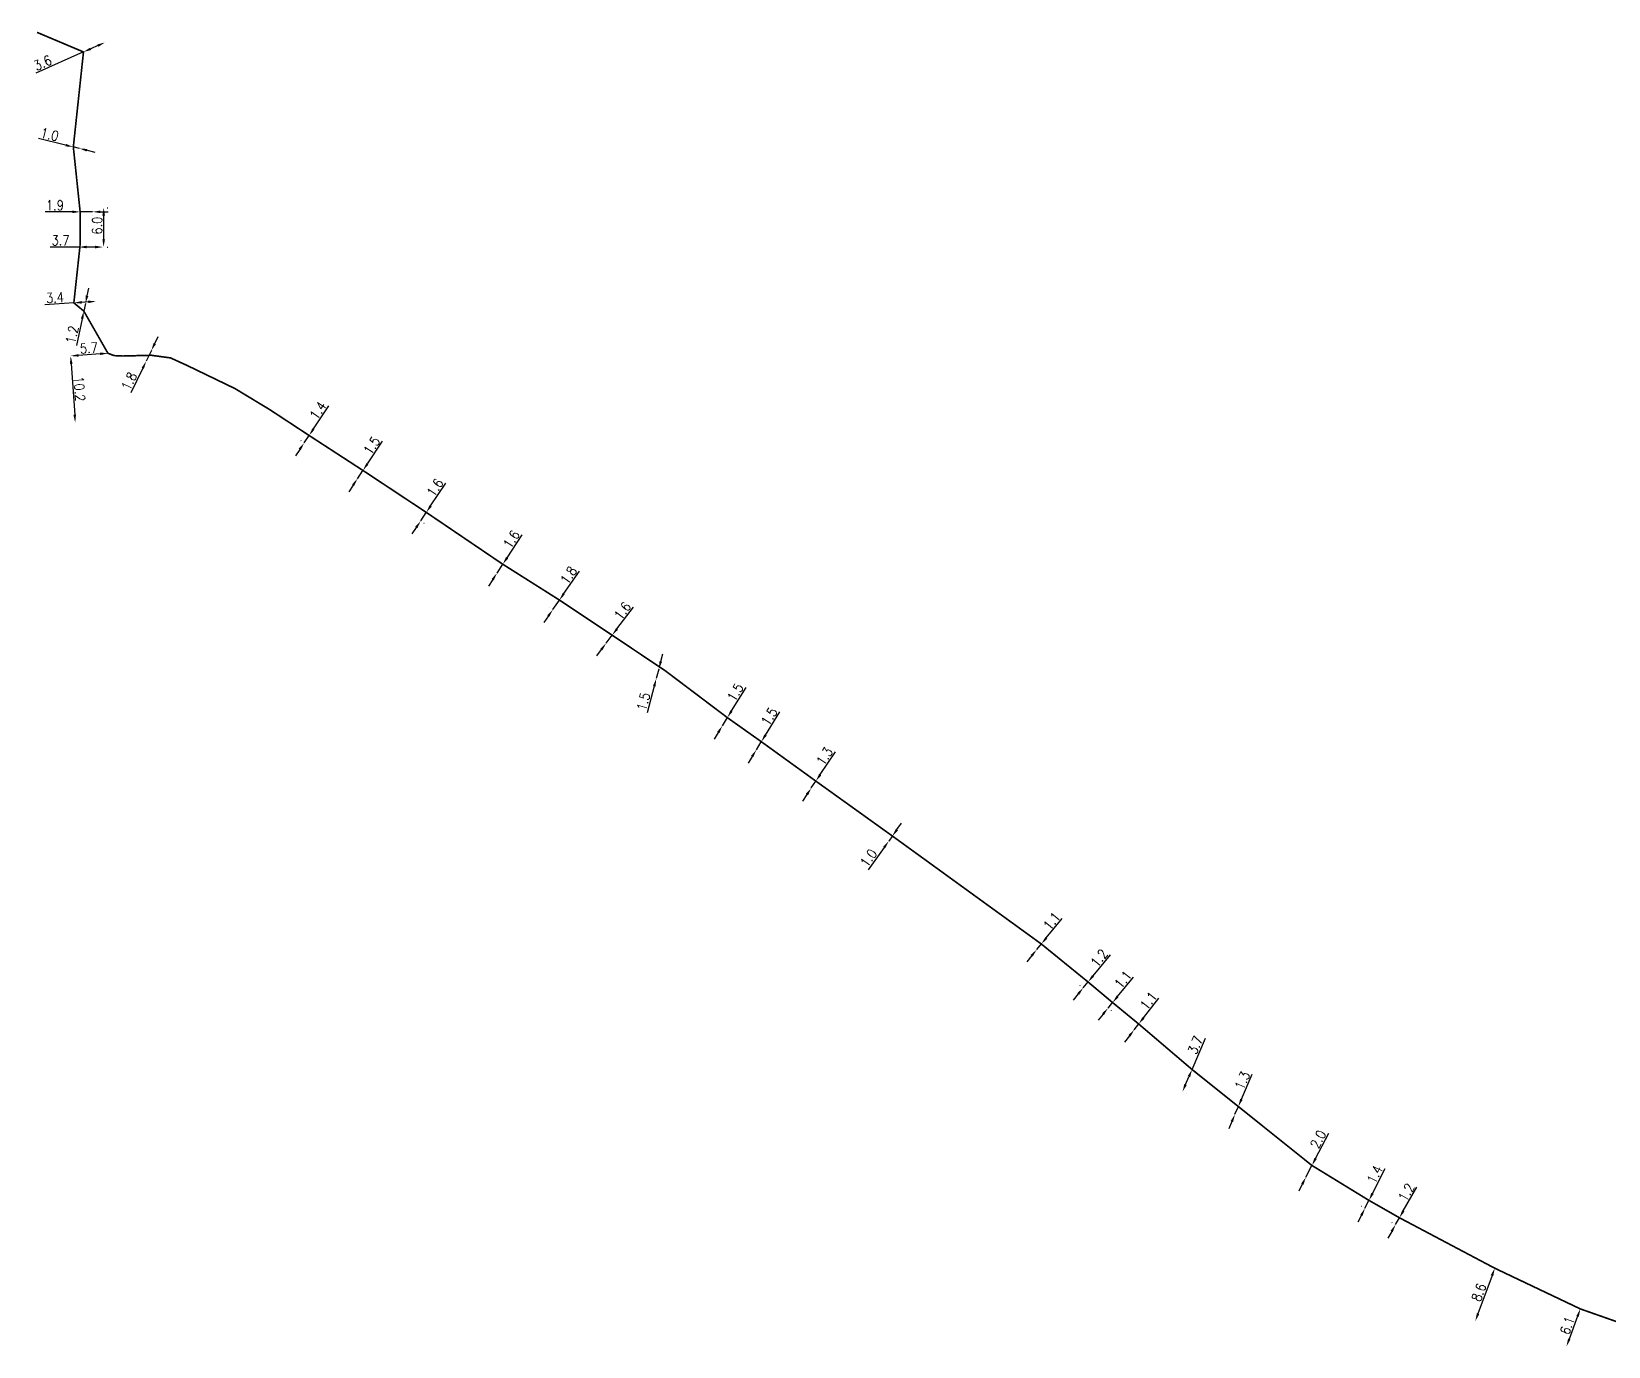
# Model space of a CAD drawing. Header units: millimetres. Extents: x 168049 to 169000, y 126646 to 127000.
# Drawn here: x 168049 to 168289.7, y 126799.5 to 127000.1 of the extents above; entities that cross this region are included whole.
import ezdxf

# ---------------------------------------------------------------- set-up
doc = ezdxf.new("R2010")
doc.units = ezdxf.units.MM
doc.linetypes.add('O_GAINE', pattern=[2000, 1000, 1000])
doc.layers.get('DEFPOINTS').update_dxf_attribs({"linetype": 'CONTINUOUS'})
doc.layers.add('O_100', color=6, linetype='O_GAINE')
doc.styles.get("Standard").update_dxf_attribs({"font": 'romans.shx', "width": 0.85})
doc.dimstyles.get("Standard").update_dxf_attribs({"dimtxt": 1.5, "dimasz": 1.2, "dimexe": 0.625, "dimexo": 0.625, "dimgap": 0.25, "dimtad": 1, "dimdec": 1, "dimzin": 0, "dimdsep": 46, "dimtxsty": 'Standard', "dimcen": -0.5, "dimadec": 0, "dimazin": 0, "dimtfac": 1, "dimtdec": 1, "dimtmove": 0, "dimatfit": 3, "dimfxl": 1, "dimtolj": 1, "dimtzin": 0, "dimarcsym": 0})

# ---------------------------------------------------------------- blocks, each defined once
blk = doc.blocks.new('*D69')
at = {"layer": 'DEFPOINTS', "color": 0, "linetype": 'Continuous'}
for p in [(168056.9, 126997.01), (168060.19, 126998.46), (168060.19, 126998.46)]:
    blk.add_point(p, dxfattribs=at)
at = {"layer": 'O_100', "color": 0, "linetype": 'Continuous', "lineweight": -2}
for p, q in [((168056.9, 126997.01), (168049.62, 126993.78)), ((168059.1, 126997.98), (168058, 126997.49))]:
    blk.add_line(p, q, dxfattribs=at)
at = {"layer": 'O_100', "color": 0, "linetype": 'Continuous'}
for points in [[(168057.92, 126997.67), (168058.08, 126997.31), (168056.9, 126997.01)], [(168059.02, 126998.16), (168059.18, 126997.8), (168060.19, 126998.46)]]:
    blk.add_solid(points, dxfattribs=at)
at = {"layer": 'O_100', "color": 0, "linetype": 'Continuous', "insert": (168050.67, 126995.34), "char_height": 1.5, "attachment_point": 5, "rotation": 23.9034}
blk.add_mtext('\\A1;3.6', dxfattribs=at)
blk = doc.blocks.new('*D70')
at = {"layer": 'DEFPOINTS', "color": 0, "linetype": 'Continuous'}
for p in [(168055.35, 126982.51), (168056.27, 126982.29), (168056.27, 126982.29)]:
    blk.add_point(p, dxfattribs=at)
at = {"layer": 'O_100', "color": 0, "linetype": 'Continuous', "lineweight": -2}
for p, q in [((168054.18, 126982.79), (168050.05, 126983.79)), ((168056.27, 126982.29), (168055.35, 126982.51)), ((168057.44, 126982), (168058.61, 126981.72))]:
    blk.add_line(p, q, dxfattribs=at)
at = {"layer": 'O_100', "color": 0, "linetype": 'Continuous'}
for points in [[(168054.23, 126982.98), (168054.14, 126982.6), (168055.35, 126982.51)], [(168057.49, 126982.2), (168057.39, 126981.81), (168056.27, 126982.29)]]:
    blk.add_solid(points, dxfattribs=at)
at = {"layer": 'O_100', "color": 0, "linetype": 'Continuous', "insert": (168051.74, 126984.41), "char_height": 1.5, "attachment_point": 5, "rotation": 346.4265}
blk.add_mtext('\\A1;1.0', dxfattribs=at)
blk = doc.blocks.new('*D71')
at = {"layer": 'DEFPOINTS', "color": 0, "linetype": 'Continuous'}
for p in [(168056.39, 126972.61), (168058.29, 126972.61), (168058.29, 126972.61)]:
    blk.add_point(p, dxfattribs=at)
at = {"layer": 'O_100', "color": 0, "linetype": 'Continuous', "lineweight": -2}
for p, q in [((168055.19, 126972.61), (168051.06, 126972.62)), ((168058.29, 126972.61), (168056.39, 126972.61)), ((168059.49, 126972.61), (168060.69, 126972.61)), ((168056.39, 126971.99), (168056.39, 126971.99)), ((168058.29, 126971.99), (168058.29, 126971.99))]:
    blk.add_line(p, q, dxfattribs=at)
at = {"layer": 'O_100', "color": 0, "linetype": 'Continuous'}
for points in [[(168055.19, 126972.81), (168055.19, 126972.41), (168056.39, 126972.61)], [(168059.49, 126972.81), (168059.49, 126972.41), (168058.29, 126972.61)]]:
    blk.add_solid(points, dxfattribs=at)
at = {"layer": 'O_100', "color": 0, "linetype": 'Continuous', "insert": (168052.53, 126973.62), "char_height": 1.5, "attachment_point": 5, "rotation": 359.9783}
blk.add_mtext('\\A1;1.9', dxfattribs=at)
blk = doc.blocks.new('*D72')
at = {"layer": 'DEFPOINTS', "color": 0, "linetype": 'Continuous'}
for p in [(168059.88, 126973.24), (168059.88, 126967.24), (168059.97, 126967.24)]:
    blk.add_point(p, dxfattribs=at)
at = {"layer": 'O_100', "color": 0, "linetype": 'Continuous', "lineweight": -2}
for p, q in [((168060.51, 126973.23), (168060.6, 126973.23)), ((168059.98, 126972.04), (168059.98, 126968.44)), ((168060.51, 126967.23), (168060.6, 126967.23))]:
    blk.add_line(p, q, dxfattribs=at)
at = {"layer": 'O_100', "color": 0, "linetype": 'Continuous'}
for points in [[(168059.78, 126972.04), (168060.18, 126972.04), (168059.98, 126973.24)], [(168059.78, 126968.44), (168060.18, 126968.44), (168059.97, 126967.24)]]:
    blk.add_solid(points, dxfattribs=at)
at = {"layer": 'O_100', "color": 0, "linetype": 'Continuous', "insert": (168058.98, 126970.51), "char_height": 1.5, "attachment_point": 5, "rotation": 89.9783}
blk.add_mtext('\\A1;6.0', dxfattribs=at)
blk = doc.blocks.new('*D73')
at = {"layer": 'DEFPOINTS', "color": 0, "linetype": 'Continuous'}
for p in [(168056.18, 126967.24), (168059.88, 126967.24), (168059.88, 126967.24)]:
    blk.add_point(p, dxfattribs=at)
at = {"layer": 'O_100', "color": 0, "linetype": 'Continuous', "lineweight": -2}
for p, q in [((168056.18, 126967.24), (168051.81, 126967.24)), ((168058.68, 126967.24), (168057.38, 126967.24))]:
    blk.add_line(p, q, dxfattribs=at)
at = {"layer": 'O_100', "color": 0, "linetype": 'Continuous'}
for points in [[(168057.38, 126967.44), (168057.38, 126967.04), (168056.18, 126967.24)], [(168058.68, 126967.44), (168058.68, 126967.04), (168059.88, 126967.24)]]:
    blk.add_solid(points, dxfattribs=at)
at = {"layer": 'O_100', "color": 0, "linetype": 'Continuous', "insert": (168053.4, 126968.24), "char_height": 1.5, "attachment_point": 5, "rotation": 359.9783}
blk.add_mtext('\\A1;3.7', dxfattribs=at)
blk = doc.blocks.new('*D74')
at = {"layer": 'DEFPOINTS', "color": 0, "linetype": 'Continuous'}
for p in [(168067.26, 126951.44), (168066.47, 126949.82), (168066.47, 126949.82)]:
    blk.add_point(p, dxfattribs=at)
at = {"layer": 'O_100', "color": 0, "linetype": 'Continuous', "lineweight": -2}
for p, q in [((168067.78, 126952.52), (168068.31, 126953.6)), ((168067.26, 126951.44), (168066.47, 126949.82)), ((168065.95, 126948.74), (168064.12, 126944.98))]:
    blk.add_line(p, q, dxfattribs=at)
at = {"layer": 'O_100', "color": 0, "linetype": 'Continuous'}
for points in [[(168067.6, 126952.61), (168067.96, 126952.43), (168067.26, 126951.44)], [(168065.77, 126948.83), (168066.13, 126948.66), (168066.47, 126949.82)]]:
    blk.add_solid(points, dxfattribs=at)
at = {"layer": 'O_100', "color": 0, "linetype": 'Continuous', "insert": (168063.87, 126946.76), "char_height": 1.5, "attachment_point": 5, "rotation": 64.0699}
blk.add_mtext('\\A1;1.8', dxfattribs=at)
blk = doc.blocks.new('*D75')
at = {"layer": 'DEFPOINTS', "color": 0, "linetype": 'Continuous'}
for p in [(168055.43, 126958.72), (168058.82, 126958.95), (168058.82, 126958.95)]:
    blk.add_point(p, dxfattribs=at)
at = {"layer": 'O_100', "color": 0, "linetype": 'Continuous', "lineweight": -2}
for p, q in [((168055.43, 126958.72), (168051, 126958.41)), ((168057.62, 126958.87), (168056.62, 126958.8))]:
    blk.add_line(p, q, dxfattribs=at)
at = {"layer": 'O_100', "color": 0, "linetype": 'Continuous'}
for points in [[(168056.61, 126959), (168056.64, 126958.6), (168055.43, 126958.72)], [(168057.61, 126959.07), (168057.63, 126958.67), (168058.82, 126958.95)]]:
    blk.add_solid(points, dxfattribs=at)
at = {"layer": 'O_100', "color": 0, "linetype": 'Continuous', "insert": (168052.55, 126959.52), "char_height": 1.5, "attachment_point": 5, "rotation": 3.901}
blk.add_mtext('\\A1;3.4', dxfattribs=at)
blk = doc.blocks.new('*D76')
at = {"layer": 'DEFPOINTS', "color": 0, "linetype": 'Continuous'}
for p in [(168057.2, 126958.63), (168057.2, 126958.63), (168056.95, 126957.46)]:
    blk.add_point(p, dxfattribs=at)
at = {"layer": 'O_100', "color": 0, "linetype": 'Continuous', "lineweight": -2}
for p, q in [((168057.45, 126959.81), (168057.7, 126960.98)), ((168057.2, 126958.63), (168056.95, 126957.46)), ((168056.7, 126956.29), (168055.82, 126952.19))]:
    blk.add_line(p, q, dxfattribs=at)
at = {"layer": 'O_100', "color": 0, "linetype": 'Continuous'}
for points in [[(168057.25, 126959.85), (168057.65, 126959.77), (168057.2, 126958.63)], [(168056.5, 126956.33), (168056.89, 126956.24), (168056.95, 126957.46)]]:
    blk.add_solid(points, dxfattribs=at)
at = {"layer": 'O_100', "color": 0, "linetype": 'Continuous', "insert": (168055.16, 126953.86), "char_height": 1.5, "attachment_point": 5, "rotation": 77.9325}
blk.add_mtext('\\A1;1.2', dxfattribs=at)
blk = doc.blocks.new('*D77')
at = {"layer": 'DEFPOINTS', "color": 0, "linetype": 'Continuous'}
for p in [(168054.94, 126950.62), (168054.94, 126950.62), (168060.63, 126951.03)]:
    blk.add_point(p, dxfattribs=at)
at = {"layer": 'O_100', "color": 0, "linetype": 'Continuous', "lineweight": -2}
blk.add_line((168059.43, 126950.94), (168056.14, 126950.71), dxfattribs=at)
at = {"layer": 'O_100', "color": 0, "linetype": 'Continuous'}
for points in [[(168056.13, 126950.91), (168056.16, 126950.51), (168054.94, 126950.62)], [(168059.42, 126951.14), (168059.45, 126950.74), (168060.63, 126951.03)]]:
    blk.add_solid(points, dxfattribs=at)
at = {"layer": 'O_100', "color": 0, "linetype": 'Continuous', "insert": (168057.72, 126951.82), "char_height": 1.5, "attachment_point": 5, "rotation": 4.057}
blk.add_mtext('\\A1;5.7', dxfattribs=at)
blk = doc.blocks.new('*D78')
at = {"layer": 'DEFPOINTS', "color": 0, "linetype": 'Continuous'}
for p in [(168054.94, 126950.62), (168055.64, 126940.45), (168055.64, 126940.45)]:
    blk.add_point(p, dxfattribs=at)
at = {"layer": 'O_100', "color": 0, "linetype": 'Continuous', "lineweight": -2}
blk.add_line((168055.03, 126949.42), (168055.56, 126941.64), dxfattribs=at)
at = {"layer": 'O_100', "color": 0, "linetype": 'Continuous'}
for points in [[(168055.23, 126949.44), (168054.83, 126949.41), (168054.94, 126950.62)], [(168055.76, 126941.66), (168055.36, 126941.63), (168055.64, 126940.45)]]:
    blk.add_solid(points, dxfattribs=at)
at = {"layer": 'O_100', "color": 0, "linetype": 'Continuous', "insert": (168056.29, 126945.6), "char_height": 1.5, "attachment_point": 5, "rotation": 273.9307}
blk.add_mtext('\\A1;10.2', dxfattribs=at)
blk = doc.blocks.new('*D79')
at = {"layer": 'DEFPOINTS', "color": 0, "linetype": 'Continuous'}
for p in [(168091.41, 126938.43), (168090.59, 126937.36), (168090.66, 126937.31)]:
    blk.add_point(p, dxfattribs=at)
at = {"layer": 'O_100', "color": 0, "linetype": 'Continuous', "lineweight": -2}
for p, q in [((168092.01, 126939.48), (168094.37, 126943.01)), ((168090.59, 126937.36), (168091.34, 126938.48)), ((168090.89, 126938.78), (168090.82, 126938.83)), ((168089.92, 126936.36), (168089.25, 126935.37)), ((168090.14, 126937.66), (168090.07, 126937.71))]:
    blk.add_line(p, q, dxfattribs=at)
at = {"layer": 'O_100', "color": 0, "linetype": 'Continuous'}
for points in [[(168091.84, 126939.59), (168092.17, 126939.37), (168091.34, 126938.48)], [(168089.75, 126936.48), (168090.08, 126936.25), (168090.59, 126937.36)]]:
    blk.add_solid(points, dxfattribs=at)
at = {"layer": 'O_100', "color": 0, "linetype": 'Continuous', "insert": (168092.69, 126942.3), "char_height": 1.5, "attachment_point": 5, "rotation": 56.1551}
blk.add_mtext('\\A1;1.4', dxfattribs=at)
blk = doc.blocks.new('*D80')
at = {"layer": 'DEFPOINTS', "color": 0, "linetype": 'Continuous'}
for p in [(168098.72, 126931.89), (168098.73, 126931.89), (168099.56, 126933.13)]:
    blk.add_point(p, dxfattribs=at)
at = {"layer": 'O_100', "color": 0, "linetype": 'Continuous', "lineweight": -2}
for p, q in [((168100.23, 126934.13), (168102.56, 126937.61)), ((168098.21, 126932.24), (168098.2, 126932.24)), ((168098.72, 126931.89), (168099.56, 126933.14)), ((168099.04, 126933.48), (168099.04, 126933.48)), ((168098.05, 126930.9), (168097.38, 126929.9))]:
    blk.add_line(p, q, dxfattribs=at)
at = {"layer": 'O_100', "color": 0, "linetype": 'Continuous'}
for points in [[(168100.06, 126934.24), (168100.39, 126934.02), (168099.56, 126933.14)], [(168097.88, 126931.01), (168098.21, 126930.78), (168098.72, 126931.89)]]:
    blk.add_solid(points, dxfattribs=at)
at = {"layer": 'O_100', "color": 0, "linetype": 'Continuous', "insert": (168100.9, 126936.93), "char_height": 1.5, "attachment_point": 5, "rotation": 56.0745}
blk.add_mtext('\\A1;1.5', dxfattribs=at)
blk = doc.blocks.new('*D81')
at = {"layer": 'DEFPOINTS', "color": 0, "linetype": 'Continuous'}
for p in [(168109.2, 126926.76), (168108.34, 126925.47), (168108.37, 126925.45)]:
    blk.add_point(p, dxfattribs=at)
at = {"layer": 'O_100', "color": 0, "linetype": 'Continuous', "lineweight": -2}
for p, q in [((168109.89, 126927.74), (168112.21, 126931.22)), ((168108.37, 126925.45), (168109.23, 126926.74)), ((168109.72, 126926.41), (168109.75, 126926.39)), ((168107.7, 126924.45), (168107.04, 126923.45)), ((168108.86, 126925.12), (168108.89, 126925.1))]:
    blk.add_line(p, q, dxfattribs=at)
at = {"layer": 'O_100', "color": 0, "linetype": 'Continuous'}
for points in [[(168109.72, 126927.85), (168110.06, 126927.62), (168109.23, 126926.74)], [(168107.54, 126924.56), (168107.87, 126924.34), (168108.37, 126925.45)]]:
    blk.add_solid(points, dxfattribs=at)
at = {"layer": 'O_100', "color": 0, "linetype": 'Continuous', "insert": (168110.55, 126930.53), "char_height": 1.5, "attachment_point": 5, "rotation": 56.358}
blk.add_mtext('\\A1;1.6', dxfattribs=at)
blk = doc.blocks.new('*D82')
at = {"layer": 'DEFPOINTS', "color": 0, "linetype": 'Continuous'}
for p in [(168120.02, 126917.49), (168120.02, 126917.49), (168120.9, 126918.83)]:
    blk.add_point(p, dxfattribs=at)
at = {"layer": 'O_100', "color": 0, "linetype": 'Continuous', "lineweight": -2}
for p, q in [((168121.56, 126919.83), (168123.85, 126923.34)), ((168120.02, 126917.49), (168120.9, 126918.83)), ((168119.37, 126916.49), (168118.71, 126915.48))]:
    blk.add_line(p, q, dxfattribs=at)
at = {"layer": 'O_100', "color": 0, "linetype": 'Continuous'}
for points in [[(168121.39, 126919.94), (168121.73, 126919.72), (168120.9, 126918.83)], [(168119.2, 126916.6), (168119.53, 126916.38), (168120.02, 126917.49)]]:
    blk.add_solid(points, dxfattribs=at)
at = {"layer": 'O_100', "color": 0, "linetype": 'Continuous', "insert": (168122.2, 126922.63), "char_height": 1.5, "attachment_point": 5, "rotation": 56.7569}
blk.add_mtext('\\A1;1.6', dxfattribs=at)
blk = doc.blocks.new('*D83')
at = {"layer": 'DEFPOINTS', "color": 0, "linetype": 'Continuous'}
for p in [(168128.54, 126911.93), (168128.55, 126911.93), (168129.55, 126913.37)]:
    blk.add_point(p, dxfattribs=at)
at = {"layer": 'O_100', "color": 0, "linetype": 'Continuous', "lineweight": -2}
for p, q in [((168130.22, 126914.36), (168132.61, 126917.8)), ((168128.04, 126912.28), (168128.03, 126912.29)), ((168128.54, 126911.93), (168129.54, 126913.37)), ((168129.03, 126913.72), (168129.03, 126913.73)), ((168127.86, 126910.95), (168127.17, 126909.96))]:
    blk.add_line(p, q, dxfattribs=at)
at = {"layer": 'O_100', "color": 0, "linetype": 'Continuous'}
for points in [[(168130.06, 126914.47), (168130.39, 126914.24), (168129.54, 126913.37)], [(168127.69, 126911.06), (168128.02, 126910.83), (168128.54, 126911.93)]]:
    blk.add_solid(points, dxfattribs=at)
at = {"layer": 'O_100', "color": 0, "linetype": 'Continuous', "insert": (168130.94, 126917.14), "char_height": 1.5, "attachment_point": 5, "rotation": 55.2505}
blk.add_mtext('\\A1;1.8', dxfattribs=at)
blk = doc.blocks.new('*D84')
at = {"layer": 'DEFPOINTS', "color": 0, "linetype": 'Continuous'}
for p in [(168137.61, 126908), (168136.66, 126906.77), (168136.67, 126906.76)]:
    blk.add_point(p, dxfattribs=at)
at = {"layer": 'O_100', "color": 0, "linetype": 'Continuous', "lineweight": -2}
for p, q in [((168138.33, 126908.96), (168140.87, 126912.29)), ((168136.18, 126907.14), (168136.17, 126907.15)), ((168136.66, 126906.77), (168137.6, 126908)), ((168137.12, 126908.37), (168137.11, 126908.38)), ((168135.94, 126905.82), (168135.21, 126904.86))]:
    blk.add_line(p, q, dxfattribs=at)
at = {"layer": 'O_100', "color": 0, "linetype": 'Continuous'}
for points in [[(168138.17, 126909.08), (168138.49, 126908.84), (168137.6, 126908)], [(168135.78, 126905.94), (168136.1, 126905.69), (168136.66, 126906.77)]]:
    blk.add_solid(points, dxfattribs=at)
at = {"layer": 'O_100', "color": 0, "linetype": 'Continuous', "insert": (168139.17, 126911.71), "char_height": 1.5, "attachment_point": 5, "rotation": 52.721}
blk.add_mtext('\\A1;1.6', dxfattribs=at)
blk = doc.blocks.new('*D85')
at = {"layer": 'DEFPOINTS', "color": 0, "linetype": 'Continuous'}
for p in [(168144.71, 126902.83), (168144.33, 126901.38), (168144.33, 126901.38)]:
    blk.add_point(p, dxfattribs=at)
at = {"layer": 'O_100', "color": 0, "linetype": 'Continuous', "lineweight": -2}
for p, q in [((168145.01, 126903.99), (168145.32, 126905.15)), ((168144.71, 126902.83), (168144.33, 126901.38)), ((168144.02, 126900.22), (168142.95, 126896.17))]:
    blk.add_line(p, q, dxfattribs=at)
at = {"layer": 'O_100', "color": 0, "linetype": 'Continuous'}
for points in [[(168144.82, 126904.04), (168145.21, 126903.94), (168144.71, 126902.83)], [(168143.83, 126900.27), (168144.21, 126900.17), (168144.33, 126901.38)]]:
    blk.add_solid(points, dxfattribs=at)
at = {"layer": 'O_100', "color": 0, "linetype": 'Continuous', "insert": (168142.37, 126897.87), "char_height": 1.5, "attachment_point": 5, "rotation": 75.2221}
blk.add_mtext('\\A1;1.5', dxfattribs=at)
blk = doc.blocks.new('*D86')
at = {"layer": 'DEFPOINTS', "color": 0, "linetype": 'Continuous'}
for p in [(168155.18, 126895.42), (168154.42, 126894.19), (168154.42, 126894.19)]:
    blk.add_point(p, dxfattribs=at)
at = {"layer": 'O_100', "color": 0, "linetype": 'Continuous', "lineweight": -2}
for p, q in [((168155.81, 126896.44), (168158.03, 126900.03)), ((168154.42, 126894.19), (168155.18, 126895.42)), ((168153.79, 126893.17), (168153.15, 126892.15))]:
    blk.add_line(p, q, dxfattribs=at)
at = {"layer": 'O_100', "color": 0, "linetype": 'Continuous'}
for points in [[(168155.64, 126896.55), (168155.98, 126896.34), (168155.18, 126895.42)], [(168153.62, 126893.27), (168153.96, 126893.06), (168154.42, 126894.19)]]:
    blk.add_solid(points, dxfattribs=at)
at = {"layer": 'O_100', "color": 0, "linetype": 'Continuous', "insert": (168156.39, 126899.28), "char_height": 1.5, "attachment_point": 5, "rotation": 58.2741}
blk.add_mtext('\\A1;1.5', dxfattribs=at)
blk = doc.blocks.new('*D87')
at = {"layer": 'DEFPOINTS', "color": 0, "linetype": 'Continuous'}
for p in [(168159.59, 126890.52), (168159.6, 126890.51), (168160.35, 126891.76)]:
    blk.add_point(p, dxfattribs=at)
at = {"layer": 'O_100', "color": 0, "linetype": 'Continuous', "lineweight": -2}
for p, q in [((168161, 126892.77), (168163.2, 126896.33)), ((168159.6, 126890.51), (168160.36, 126891.75)), ((168160.88, 126891.43), (168160.9, 126891.42)), ((168158.97, 126889.49), (168158.34, 126888.47)), ((168160.12, 126890.19), (168160.13, 126890.19))]:
    blk.add_line(p, q, dxfattribs=at)
at = {"layer": 'O_100', "color": 0, "linetype": 'Continuous'}
for points in [[(168160.83, 126892.87), (168161.17, 126892.66), (168160.36, 126891.75)], [(168158.8, 126889.6), (168159.14, 126889.39), (168159.6, 126890.51)]]:
    blk.add_solid(points, dxfattribs=at)
at = {"layer": 'O_100', "color": 0, "linetype": 'Continuous', "insert": (168161.56, 126895.59), "char_height": 1.5, "attachment_point": 5, "rotation": 58.2741}
blk.add_mtext('\\A1;1.5', dxfattribs=at)
blk = doc.blocks.new('*D31')
at = {"layer": 'DEFPOINTS', "color": 0, "linetype": 'Continuous'}
for p in [(168168.68, 126885.74), (168167.99, 126884.7), (168167.99, 126884.69)]:
    blk.add_point(p, dxfattribs=at)
at = {"layer": 'O_100', "color": 0, "linetype": 'Continuous', "lineweight": -2}
for p, q in [((168169.35, 126886.73), (168171.67, 126890.22)), ((168167.99, 126884.69), (168168.69, 126885.73)), ((168167.33, 126883.69), (168166.66, 126882.69)), ((168168.51, 126884.35), (168168.51, 126884.35)), ((168169.2, 126885.39), (168169.21, 126885.39))]:
    blk.add_line(p, q, dxfattribs=at)
at = {"layer": 'O_100', "color": 0, "linetype": 'Continuous'}
for points in [[(168169.18, 126886.84), (168169.52, 126886.62), (168168.69, 126885.73)], [(168167.16, 126883.8), (168167.5, 126883.58), (168167.99, 126884.69)]]:
    blk.add_solid(points, dxfattribs=at)
at = {"layer": 'O_100', "color": 0, "linetype": 'Continuous', "insert": (168170.01, 126889.53), "char_height": 1.5, "attachment_point": 5, "rotation": 56.384}
blk.add_mtext('\\A1;1.3', dxfattribs=at)
blk = doc.blocks.new('*D32')
at = {"layer": 'DEFPOINTS', "color": 0, "linetype": 'Continuous'}
for p in [(168179.81, 126876.59), (168179.81, 126876.59), (168180.36, 126877.36)]:
    blk.add_point(p, dxfattribs=at)
at = {"layer": 'O_100', "color": 0, "linetype": 'Continuous', "lineweight": -2}
for p, q in [((168181.06, 126878.33), (168181.76, 126879.31)), ((168180.36, 126877.36), (168179.81, 126876.59)), ((168179.11, 126875.61), (168176.66, 126872.21))]:
    blk.add_line(p, q, dxfattribs=at)
at = {"layer": 'O_100', "color": 0, "linetype": 'Continuous'}
for points in [[(168180.9, 126878.45), (168181.23, 126878.22), (168180.36, 126877.36)], [(168178.94, 126875.73), (168179.27, 126875.5), (168179.81, 126876.59)]]:
    blk.add_solid(points, dxfattribs=at)
at = {"layer": 'O_100', "color": 0, "linetype": 'Continuous', "insert": (168176.72, 126874.01), "char_height": 1.5, "attachment_point": 5, "rotation": 54.2554}
blk.add_mtext('\\A1;1.0', dxfattribs=at)
blk = doc.blocks.new('*D33')
at = {"layer": 'DEFPOINTS', "color": 0, "linetype": 'Continuous'}
for p in [(168209.5, 126854.19), (168209.52, 126854.17), (168210.25, 126855.06)]:
    blk.add_point(p, dxfattribs=at)
at = {"layer": 'O_100', "color": 0, "linetype": 'Continuous', "lineweight": -2}
for p, q in [((168210.99, 126856.01), (168213.64, 126859.25)), ((168209.03, 126854.57), (168209.02, 126854.58)), ((168209.5, 126854.19), (168210.23, 126855.08)), ((168209.76, 126855.46), (168209.74, 126855.47)), ((168208.74, 126853.26), (168207.98, 126852.33))]:
    blk.add_line(p, q, dxfattribs=at)
at = {"layer": 'O_100', "color": 0, "linetype": 'Continuous'}
for points in [[(168208.58, 126853.39), (168208.89, 126853.13), (168209.5, 126854.19)], [(168210.83, 126856.13), (168211.14, 126855.88), (168210.23, 126855.08)]]:
    blk.add_solid(points, dxfattribs=at)
at = {"layer": 'O_100', "color": 0, "linetype": 'Continuous', "insert": (168211.92, 126858.73), "char_height": 1.5, "attachment_point": 5, "rotation": 50.7154}
blk.add_mtext('\\A1;1.2', dxfattribs=at)
blk = doc.blocks.new('*D34')
at = {"layer": 'DEFPOINTS', "color": 0, "linetype": 'Continuous'}
for p in [(168202.4, 126860.03), (168202.4, 126860.03), (168203.1, 126860.88)]:
    blk.add_point(p, dxfattribs=at)
at = {"layer": 'O_100', "color": 0, "linetype": 'Continuous', "lineweight": -2}
for p, q in [((168203.86, 126861.8), (168206.29, 126864.76)), ((168201.64, 126859.1), (168200.88, 126858.17)), ((168202.4, 126860.03), (168203.1, 126860.88))]:
    blk.add_line(p, q, dxfattribs=at)
at = {"layer": 'O_100', "color": 0, "linetype": 'Continuous'}
for points in [[(168203.71, 126861.93), (168204.02, 126861.68), (168203.1, 126860.88)], [(168201.49, 126859.23), (168201.79, 126858.97), (168202.4, 126860.03)]]:
    blk.add_solid(points, dxfattribs=at)
at = {"layer": 'O_100', "color": 0, "linetype": 'Continuous', "insert": (168204.69, 126864.38), "char_height": 1.5, "attachment_point": 5, "rotation": 50.5865}
blk.add_mtext('\\A1;1.1', dxfattribs=at)
blk = doc.blocks.new('*D35')
at = {"layer": 'DEFPOINTS', "color": 0, "linetype": 'Continuous'}
for p in [(168213.97, 126851.96), (168213.27, 126851.11), (168213.28, 126851.1)]:
    blk.add_point(p, dxfattribs=at)
at = {"layer": 'O_100', "color": 0, "linetype": 'Continuous', "lineweight": -2}
for p, q in [((168214.74, 126852.87), (168217.17, 126855.83)), ((168213.28, 126851.1), (168213.98, 126851.94)), ((168212.52, 126850.17), (168211.76, 126849.24)), ((168213.75, 126850.71), (168213.76, 126850.7)), ((168214.45, 126851.56), (168214.46, 126851.55))]:
    blk.add_line(p, q, dxfattribs=at)
at = {"layer": 'O_100', "color": 0, "linetype": 'Continuous'}
for points in [[(168214.59, 126853), (168214.9, 126852.74), (168213.98, 126851.94)], [(168212.36, 126850.3), (168212.67, 126850.04), (168213.28, 126851.1)]]:
    blk.add_solid(points, dxfattribs=at)
at = {"layer": 'O_100', "color": 0, "linetype": 'Continuous', "insert": (168215.56, 126855.45), "char_height": 1.5, "attachment_point": 5, "rotation": 50.5795}
blk.add_mtext('\\A1;1.1', dxfattribs=at)
blk = doc.blocks.new('*D36')
at = {"layer": 'DEFPOINTS', "color": 0, "linetype": 'Continuous'}
for p in [(168217.29, 126847.8), (168217.29, 126847.8), (168217.96, 126848.67)]:
    blk.add_point(p, dxfattribs=at)
at = {"layer": 'O_100', "color": 0, "linetype": 'Continuous', "lineweight": -2}
for p, q in [((168218.7, 126849.62), (168221.05, 126852.63)), ((168216.8, 126848.18), (168216.79, 126848.19)), ((168217.29, 126847.8), (168217.96, 126848.67)), ((168217.47, 126849.05), (168217.47, 126849.05)), ((168216.55, 126846.86), (168215.81, 126845.91))]:
    blk.add_line(p, q, dxfattribs=at)
at = {"layer": 'O_100', "color": 0, "linetype": 'Continuous'}
for points in [[(168218.54, 126849.74), (168218.86, 126849.49), (168217.96, 126848.67)], [(168216.39, 126846.98), (168216.7, 126846.73), (168217.29, 126847.8)]]:
    blk.add_solid(points, dxfattribs=at)
at = {"layer": 'O_100', "color": 0, "linetype": 'Continuous', "insert": (168219.46, 126852.21), "char_height": 1.5, "attachment_point": 5, "rotation": 52.0463}
blk.add_mtext('\\A1;1.1', dxfattribs=at)
blk = doc.blocks.new('*D37')
at = {"layer": 'DEFPOINTS', "color": 0, "linetype": 'Continuous'}
for p in [(168226.1, 126841.73), (168224.64, 126838.33), (168224.64, 126838.33)]:
    blk.add_point(p, dxfattribs=at)
at = {"layer": 'O_100', "color": 0, "linetype": 'Continuous', "lineweight": -2}
for p, q in [((168226.1, 126841.73), (168228.15, 126846.51)), ((168225.11, 126839.43), (168225.62, 126840.62)), ((168226.67, 126841.48), (168226.67, 126841.48)), ((168225.21, 126838.08), (168225.21, 126838.08))]:
    blk.add_line(p, q, dxfattribs=at)
at = {"layer": 'O_100', "color": 0, "linetype": 'Continuous'}
for points in [[(168225.44, 126840.7), (168225.81, 126840.54), (168226.1, 126841.73)], [(168224.93, 126839.51), (168225.3, 126839.35), (168224.64, 126838.33)]]:
    blk.add_solid(points, dxfattribs=at)
at = {"layer": 'O_100', "color": 0, "linetype": 'Continuous', "insert": (168226.61, 126845.45), "char_height": 1.5, "attachment_point": 5, "rotation": 66.7906}
blk.add_mtext('\\A1;3.7', dxfattribs=at)
blk = doc.blocks.new('*D38')
at = {"layer": 'DEFPOINTS', "color": 0, "linetype": 'Continuous'}
for p in [(168232.66, 126834.89), (168232.66, 126834.89), (168233.17, 126836.08)]:
    blk.add_point(p, dxfattribs=at)
at = {"layer": 'O_100', "color": 0, "linetype": 'Continuous', "lineweight": -2}
for p, q in [((168233.65, 126837.18), (168235.3, 126841.03)), ((168232.66, 126834.89), (168233.17, 126836.08)), ((168232.19, 126833.78), (168231.71, 126832.68))]:
    blk.add_line(p, q, dxfattribs=at)
at = {"layer": 'O_100', "color": 0, "linetype": 'Continuous'}
for points in [[(168232, 126833.86), (168232.37, 126833.7), (168232.66, 126834.89)], [(168233.46, 126837.26), (168233.83, 126837.1), (168233.17, 126836.08)]]:
    blk.add_solid(points, dxfattribs=at)
at = {"layer": 'O_100', "color": 0, "linetype": 'Continuous', "insert": (168233.79, 126840.05), "char_height": 1.5, "attachment_point": 5, "rotation": 66.7906}
blk.add_mtext('\\A1;1.3', dxfattribs=at)
blk = doc.blocks.new('*D39')
at = {"layer": 'DEFPOINTS', "color": 0, "linetype": 'Continuous'}
for p in [(168243.49, 126825.31), (168243.49, 126825.31), (168244.41, 126827.08)]:
    blk.add_point(p, dxfattribs=at)
at = {"layer": 'O_100', "color": 0, "linetype": 'Continuous', "lineweight": -2}
for p, q in [((168244.96, 126828.15), (168246.97, 126832.03)), ((168243.49, 126825.31), (168244.41, 126827.08)), ((168242.93, 126824.24), (168242.38, 126823.17))]:
    blk.add_line(p, q, dxfattribs=at)
at = {"layer": 'O_100', "color": 0, "linetype": 'Continuous'}
for points in [[(168244.78, 126828.24), (168245.14, 126828.05), (168244.41, 126827.08)], [(168242.76, 126824.33), (168243.11, 126824.15), (168243.49, 126825.31)]]:
    blk.add_solid(points, dxfattribs=at)
at = {"layer": 'O_100', "color": 0, "linetype": 'Continuous', "insert": (168245.35, 126831.08), "char_height": 1.5, "attachment_point": 5, "rotation": 62.6105}
blk.add_mtext('\\A1;2.0', dxfattribs=at)
blk = doc.blocks.new('*D40')
at = {"layer": 'DEFPOINTS', "color": 0, "linetype": 'Continuous'}
for p in [(168252.5, 126820.55), (168252.51, 126820.54), (168253.11, 126821.75)]:
    blk.add_point(p, dxfattribs=at)
at = {"layer": 'O_100', "color": 0, "linetype": 'Continuous', "lineweight": -2}
for p, q in [((168253.65, 126822.82), (168255.57, 126826.62)), ((168251.95, 126820.83), (168251.94, 126820.83)), ((168252.5, 126820.55), (168253.11, 126821.75)), ((168252.56, 126822.03), (168252.55, 126822.03)), ((168251.96, 126819.48), (168251.42, 126818.41))]:
    blk.add_line(p, q, dxfattribs=at)
at = {"layer": 'O_100', "color": 0, "linetype": 'Continuous'}
for points in [[(168253.47, 126822.91), (168253.83, 126822.73), (168253.11, 126821.75)], [(168251.78, 126819.57), (168252.14, 126819.39), (168252.5, 126820.55)]]:
    blk.add_solid(points, dxfattribs=at)
at = {"layer": 'O_100', "color": 0, "linetype": 'Continuous', "insert": (168253.99, 126825.71), "char_height": 1.5, "attachment_point": 5, "rotation": 63.186}
blk.add_mtext('\\A1;1.4', dxfattribs=at)
blk = doc.blocks.new('*D41')
at = {"layer": 'DEFPOINTS', "color": 0, "linetype": 'Continuous'}
for p in [(168257.17, 126818.06), (168257.2, 126818.04), (168257.79, 126819.09)]:
    blk.add_point(p, dxfattribs=at)
at = {"layer": 'O_100', "color": 0, "linetype": 'Continuous', "lineweight": -2}
for p, q in [((168258.35, 126820.15), (168260.42, 126823.79)), ((168256.65, 126818.35), (168256.62, 126818.37)), ((168257.17, 126818.06), (168257.76, 126819.1)), ((168257.24, 126819.4), (168257.22, 126819.41)), ((168256.58, 126817.02), (168255.98, 126815.97))]:
    blk.add_line(p, q, dxfattribs=at)
at = {"layer": 'O_100', "color": 0, "linetype": 'Continuous'}
for points in [[(168256.4, 126817.11), (168256.75, 126816.92), (168257.17, 126818.06)], [(168258.18, 126820.25), (168258.53, 126820.05), (168257.76, 126819.1)]]:
    blk.add_solid(points, dxfattribs=at)
at = {"layer": 'O_100', "color": 0, "linetype": 'Continuous', "insert": (168258.81, 126822.98), "char_height": 1.5, "attachment_point": 5, "rotation": 60.4564}
blk.add_mtext('\\A1;1.2', dxfattribs=at)
blk = doc.blocks.new('*D48')
at = {"layer": 'DEFPOINTS', "color": 0, "linetype": 'Continuous'}
for p in [(168272.31, 126811.4), (168269.34, 126803.33), (168269.34, 126803.33)]:
    blk.add_point(p, dxfattribs=at)
at = {"layer": 'O_100', "color": 0, "linetype": 'Continuous', "lineweight": -2}
blk.add_line((168271.89, 126810.27), (168269.75, 126804.45), dxfattribs=at)
at = {"layer": 'O_100', "color": 0, "linetype": 'Continuous'}
for points in [[(168271.7, 126810.34), (168272.08, 126810.2), (168272.31, 126811.4)], [(168269.57, 126804.52), (168269.94, 126804.38), (168269.34, 126803.33)]]:
    blk.add_solid(points, dxfattribs=at)
at = {"layer": 'O_100', "color": 0, "linetype": 'Continuous', "insert": (168269.88, 126807.71), "char_height": 1.5, "attachment_point": 5, "rotation": 69.822}
blk.add_mtext('\\A1;8.6', dxfattribs=at)
blk = doc.blocks.new('*D49')
at = {"layer": 'DEFPOINTS', "color": 0, "linetype": 'Continuous'}
for p in [(168285.37, 126805.19), (168283.26, 126799.46), (168283.26, 126799.46)]:
    blk.add_point(p, dxfattribs=at)
at = {"layer": 'O_100', "color": 0, "linetype": 'Continuous', "lineweight": -2}
blk.add_line((168284.95, 126804.06), (168283.68, 126800.59), dxfattribs=at)
at = {"layer": 'O_100', "color": 0, "linetype": 'Continuous'}
for points in [[(168284.77, 126804.13), (168285.14, 126803.99), (168285.37, 126805.19)], [(168283.49, 126800.66), (168283.86, 126800.52), (168283.26, 126799.46)]]:
    blk.add_solid(points, dxfattribs=at)
at = {"layer": 'O_100', "color": 0, "linetype": 'Continuous', "insert": (168283.38, 126802.67), "char_height": 1.5, "attachment_point": 5, "rotation": 69.822}
blk.add_mtext('\\A1;6.1', dxfattribs=at)

msp = doc.modelspace()

# ---------------------------------------------------------------- linework, layer by layer
at = {"layer": 'O_100', "const_width": 0.25}
msp.add_lwpolyline([(168049.81, 127000), (168056.9, 126997.01), (168055.35, 126982.51), (168056.39, 126972.61), (168056.37, 126967.43), (168055.43, 126958.72), (168056.95, 126957.46), (168060.63, 126951.03), (168061.57, 126950.67), (168062.9, 126950.61), (168067.24, 126950.72), (168070.19, 126950.32), (168072.73, 126949.16), (168080.02, 126945.64), (168085.28, 126942.46), (168091.34, 126938.48), (168099.56, 126933.14), (168109.23, 126926.74), (168120.93, 126918.81), (168129.54, 126913.37), (168137.6, 126908), (168145.72, 126902.56), (168155.22, 126895.39), (168160.36, 126891.75), (168168.69, 126885.73), (168180.36, 126877.36), (168203.07, 126860.9), (168210.23, 126855.08), (168213.98, 126851.94), (168217.96, 126848.67), (168226.1, 126841.73), (168233.15, 126836.09), (168244.39, 126827.09), (168253.11, 126821.75), (168257.76, 126819.1), (168272.31, 126811.4), (168285.37, 126805.19), (168295.33, 126801.69)], dxfattribs=at)

# ---------------------------------------------------------------- dimensions: what is measured, and where the dimension line sits
at = {"layer": 'O_100', "linetype": 'Continuous'}
for base, p1, p2, angle, picture, middle in [((168060.19, 126998.46), (168056.9, 126997.01), (168060.19, 126998.46), 23.9034, '*D69', (168051.07, 126994.42)), ((168056.2737, 126982.2859), (168055.3502, 126982.5089), (168056.2737, 126982.2859), 346.4265, '*D70', (168051.5054, 126983.4372)), ((168058.29, 126972.61), (168056.39, 126972.61), (168058.29, 126972.61), 359.9783, '*D71', (168052.53, 126972.62)), ((168059.97, 126967.24), (168059.88, 126973.24), (168059.88, 126967.24), 269.9783, '*D72', (168059.98, 126970.51)), ((168059.88, 126967.24), (168056.18, 126967.24), (168059.88, 126967.24), 359.9783, '*D73', (168053.4, 126967.24)), ((168058.82, 126958.95), (168055.43, 126958.72), (168058.82, 126958.95), 3.901, '*D75', (168052.62, 126958.52)), ((168057.2, 126958.63), (168056.95, 126957.46), (168057.2, 126958.63), 77.9325, '*D76', (168056.13, 126953.65)), ((168090.58586, 126937.36136), (168091.41002, 126938.43413), (168090.65814, 126937.31289), 236.15513, '*D79', (168093.52375, 126941.7425)), ((168098.72, 126931.89), (168099.56, 126933.13), (168098.73, 126931.89), 236.0745, '*D80', (168101.73, 126936.37)), ((168108.37, 126925.45), (168109.2, 126926.76), (168108.34, 126925.47), 236.358, '*D81', (168111.38, 126929.98)), ((168120.02, 126917.49), (168120.9, 126918.83), (168120.02, 126917.49), 236.7569, '*D82', (168123.04, 126922.09)), ((168128.54, 126911.93), (168129.55, 126913.37), (168128.55, 126911.93), 235.2505, '*D83', (168131.76, 126916.57)), ((168136.6643, 126906.7706), (168137.6136, 126907.9959), (168136.6748, 126906.7626), 232.721, '*D84', (168139.9621, 126911.1029)), ((168144.33, 126901.38), (168144.71, 126902.83), (168144.33, 126901.38), 255.2221, '*D85', (168143.33, 126897.61)), ((168154.42, 126894.19), (168155.18, 126895.42), (168154.42, 126894.19), 238.2741, '*D86', (168157.24, 126898.76)), ((168159.6, 126890.51), (168160.35, 126891.76), (168159.59, 126890.52), 238.2741, '*D87', (168162.41, 126895.06)), ((168167.99, 126884.69), (168168.68, 126885.74), (168167.99, 126884.7), 236.384, '*D31', (168170.84, 126888.98)), ((168202.4, 126860.03), (168203.1, 126860.88), (168202.4, 126860.03), 230.5865, '*D34', (168205.46, 126863.75)), ((168209.4988, 126854.1884), (168210.2461, 126855.0629), (168209.5179, 126854.1727), 230.7154, '*D33', (168212.6929, 126858.093)), ((168213.28, 126851.1), (168213.97, 126851.96), (168213.27, 126851.11), 230.5795, '*D35', (168216.34, 126854.81)), ((168217.29, 126847.8), (168217.96, 126848.67), (168217.29, 126847.8), 232.0463, '*D36', (168220.25, 126851.6)), ((168224.64, 126838.33), (168226.1, 126841.73), (168224.64, 126838.33), 246.7906, '*D37', (168227.53, 126845.06)), ((168232.66, 126834.89), (168233.17, 126836.08), (168232.66, 126834.89), 246.7906, '*D38', (168234.71, 126839.66)), ((168243.49, 126825.31), (168244.41, 126827.08), (168243.49, 126825.31), 242.6105, '*D39', (168246.24, 126830.62)), ((168252.5, 126820.55), (168253.11, 126821.75), (168252.51, 126820.54), 243.186, '*D40', (168254.88, 126825.25)), ((168257.17, 126818.06), (168257.79, 126819.09), (168257.2, 126818.04), 240.4564, '*D41', (168259.68, 126822.49))]:
    dim = msp.add_linear_dim(base=base, p1=p1, p2=p2, angle=angle, dimstyle='Standard', override={"dimscale": 1}, dxfattribs=at)
    dim.commit()
    dim.dimension.update_dxf_attribs({"geometry": picture, "text_midpoint": middle, "dimtype": 129})
for p1, p2, picture, middle in [((168060.63, 126951.03), (168054.94, 126950.62), '*D77', (168057.72, 126951.82)), ((168067.26, 126951.44), (168066.47, 126949.82), '*D74', (168063.87, 126946.76)), ((168054.94, 126950.62), (168055.64, 126940.45), '*D78', (168056.29, 126945.6)), ((168180.3629225, 126877.3582117), (168179.8079574, 126876.5871645), '*D32', (168176.7211807, 126874.0103346)), ((168272.31, 126811.4), (168269.34, 126803.33), '*D48', (168269.88, 126807.71)), ((168285.37, 126805.19), (168283.26, 126799.46), '*D49', (168283.38, 126802.67))]:
    dim = msp.add_aligned_dim(p1=p1, p2=p2, distance=0, dimstyle='Standard', override={"dimscale": 1}, dxfattribs=at)
    dim.commit()
    dim.dimension.update_dxf_attribs({"geometry": picture, "text_midpoint": middle})

doc.saveas('drawing.dxf')
